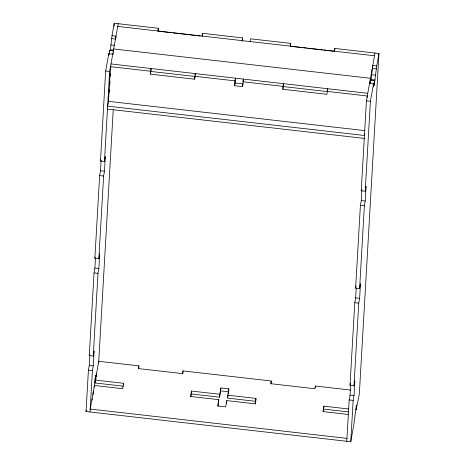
<?xml version="1.0" encoding="UTF-8"?>
<svg xmlns="http://www.w3.org/2000/svg" width="465" height="465" viewBox="0 0 465 465"><rect width="100%" height="100%" fill="white"/><g stroke="black" fill="none" stroke-linecap="round" stroke-linejoin="round"><path stroke-width="0.7" d="M334.352 51.15L334.841 48.447L378.963 53.481L359.329 393.995L356.132 409.845L356.411 404.98L353.865 424.481L350.767 441.75L86.037 411.519L88.426 370.169L89.286 365.362L89.844 355.632M90.012 411.973L92.396 370.622L93.256 365.816L94.099 351.226L93.238 356.027L89.263 355.574L94.035 272.879L94.895 268.072L95.453 258.348M93.238 356.027L98.005 273.333L98.865 268.526L99.708 253.937L98.847 258.738L94.872 258.284L99.644 175.59L100.504 170.783L101.103 160.361M98.847 258.738L103.614 176.043L104.474 171.242L105.317 156.647L104.456 161.454L100.487 161L105.671 71.005L108.769 53.737L112.739 54.19M108.7 54.905L108.769 53.737M109.653 51.737L109.728 50.348L113.698 50.801L113.507 51.882L113.675 48.965L370.46 78.289L370.21 82.654M171.707 32.753L158.187 31.207L158.356 28.289L114.233 23.25L111.995 35.712L110.42 49.807L113.727 50.185M104.456 161.454L109.641 71.459L118.203 23.703M364.798 133.426L364.432 135.484L107.642 106.159L108.502 101.353L110.507 66.652L150.654 71.238L151.142 68.535L150.486 74.156L194.608 79.195L195.091 76.493L150.974 71.453M109.356 92.175L109.525 89.286M109.816 84.223L109.99 81.299M110.275 76.272L110.449 73.348M110.734 68.32L110.821 66.844M114.065 26.15L114.233 23.25M93.105 394.698L93.273 391.78M94.302 387.223L94.686 380.608L95.656 375.203L95.203 382.986L123.44 386.212M96.336 376.679L96.505 373.761M98.638 363.049L113.233 109.868M123.545 384.462L123.609 383.294L95.372 380.068L98.737 361.293L138.89 365.879L138.721 368.797M150.486 74.156L150.654 71.238M194.608 79.195L195.259 73.575L195.161 75.324M182.844 373.837L183.012 370.919L271.252 380.998L271.083 383.916M202.304 36.247L202.473 33.329L242.625 37.915L242.428 41.385M190.906 396.674L191.557 391.053L219.794 394.279L220.927 387.967L228.867 388.88L228.768 390.629M234.645 85.729L235.412 78.161L234.645 85.729L242.591 86.635L242.951 84.607M191.557 391.053L190.586 396.459L218.829 399.685L218.033 406.108M191.388 393.971L219.625 397.197L219.794 394.279M219.625 397.197L220.927 387.967M242.591 86.635L243.352 79.067L243.195 81.846M226.6 403.51L226.769 400.592L255.006 403.818L255.977 398.412L227.74 395.186L227.571 398.104L255.808 401.33L255.977 398.412M282.854 89.274L283.505 83.653L282.854 89.274L326.971 94.314L327.627 88.693M290.549 46.326L290.718 43.408L250.565 38.822L250.083 41.525M327.593 89.274L327.459 91.611L283.336 86.571M315.276 387.787L315.375 386.037L350.505 390.048M334.736 50.197L334.841 48.447M323.268 411.792L323.925 406.172L348.628 408.991M346.797 441.297L349.18 399.947L350.04 395.145L350.604 385.415M350.767 441.75L353.15 400.4L354.016 395.599L354.853 381.004L353.993 385.811L350.023 385.357L354.789 302.663L355.649 297.856L356.213 288.126M353.993 385.811L358.759 303.116L359.625 298.309L360.462 283.714L359.602 288.521L355.632 288.068L360.398 205.373L361.264 200.566L361.863 190.144M359.602 288.521L364.374 205.826L365.234 201.019L366.071 186.424L365.211 191.231L361.241 190.778L366.432 100.783L374.988 53.027M367.211 97.423L367.292 95.982L327.139 91.396M370.936 80.939L372.756 65.495L376.726 65.949L378.963 53.481M365.211 191.231L370.402 101.242L373.5 83.967L369.524 83.514M373.5 83.967L373.331 86.885L374.459 80.579L370.489 80.125L369.826 83.822M374.459 80.579L374.18 85.444L376.726 65.949M108.851 55.254L109.728 50.348M113.041 54.498L113.274 53.19M100.487 161L100.731 159.623M94.872 258.284L95.122 256.913M89.263 355.574L89.513 354.202M86.037 411.519L86.287 410.136M157.868 30.992L158.356 28.289M92.117 400.226L92.361 398.842M95.203 382.986L95.581 380.882M95.831 379.481L96.086 378.08M123.609 383.294L122.644 388.699L94.407 385.473L90.181 409.049L346.966 438.379M138.89 365.879L138.401 368.582L182.524 373.622L183.012 370.919M201.99 36.032L202.473 33.329M242.143 40.618L242.625 37.915M218.829 399.685L217.696 405.992L225.635 406.898L226.769 400.592M290.236 46.111L290.718 43.408M227.74 395.186L228.867 388.88M227.693 397.401L228.071 395.302M228.321 393.896L228.577 392.495M255.32 404.033L255.564 402.678M271.252 380.998L270.769 383.701L314.892 388.74L315.375 386.037M361.241 190.778L361.485 189.406M323.925 406.172L322.954 411.577L348.366 414.478M355.632 288.068L356.004 286.01M350.023 385.357L350.389 383.294M374.499 55.765L117.721 26.406M367.769 93.308L110.99 63.949M173.131 32.916L188.075 34.619M189.499 34.782L200.171 36.003M291.259 46.407L301.936 47.622M303.36 47.785L306.208 48.11M307.627 48.273L318.304 49.493M319.728 49.656L322.571 49.982M323.995 50.144L334.672 51.365M111.995 35.712L115.971 36.165L115.802 39.089L111.833 38.636M372.587 68.413L376.557 68.867M110.699 44.942L114.669 45.396M371.459 74.72L375.429 75.173M371.175 79.585L375.15 80.038M194.777 76.277L234.93 80.864M242.87 81.77L283.022 86.356M235.133 83.026L243.073 83.933M105.671 71.005L109.641 71.459M366.432 100.783L370.402 101.242M108.502 101.353L364.572 130.595M107.473 109.077L364.264 138.401M100.504 170.783L104.474 171.242M361.264 200.566L365.234 201.019M99.644 175.59L103.614 176.043M360.398 205.373L364.374 205.826M94.895 268.072L98.865 268.526M355.649 297.856L359.625 298.309M94.035 272.879L98.005 273.333M354.789 302.663L358.759 303.116M89.286 365.362L93.256 365.816M350.04 395.145L354.016 395.599M88.426 370.169L92.396 370.622M349.18 399.947L353.15 400.4M220.759 390.891L228.699 391.797M323.756 409.09L348.459 411.909"/></g></svg>
